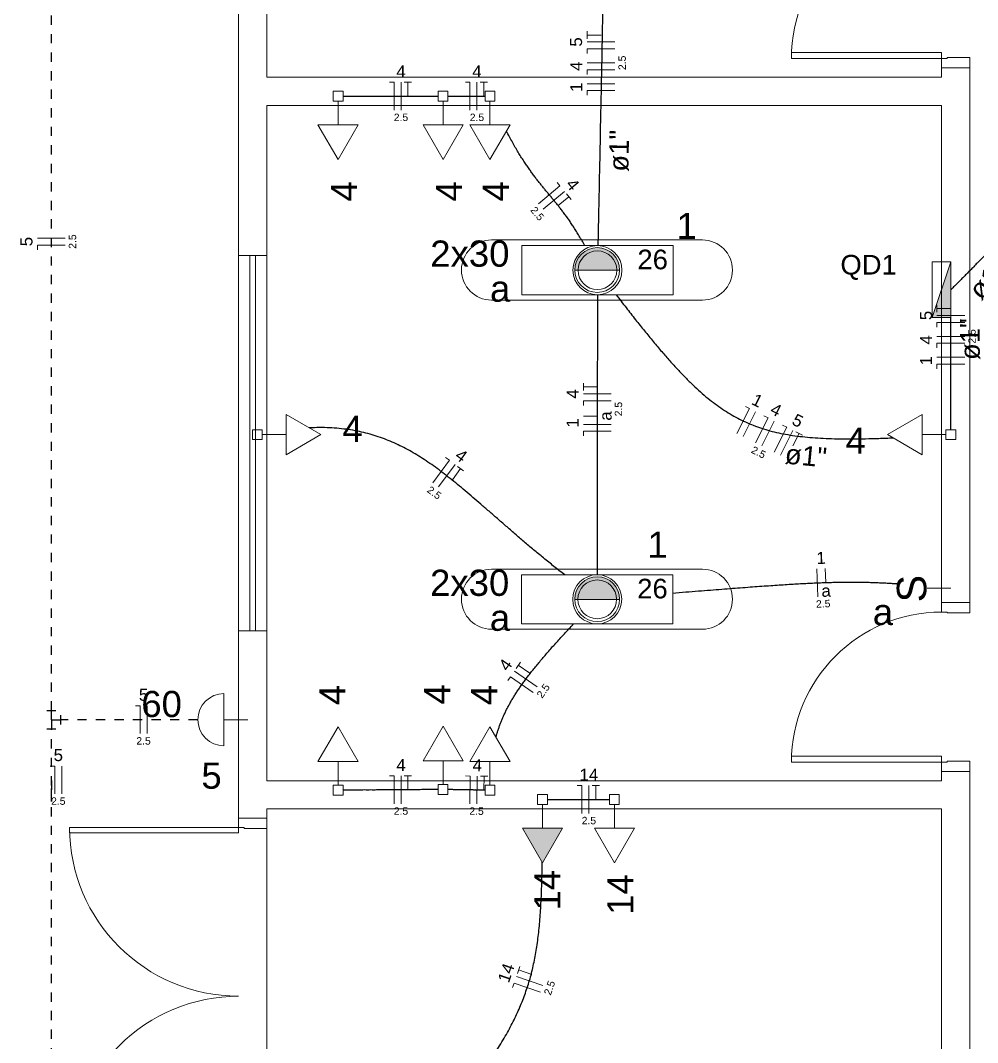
# Model space of a CAD drawing. Header units: millimetres. Extents: x 0 to 321, y -39 to 66.
# Drawn here: x 37.95 to 48.28, y 46.38 to 57.41 of the extents above; entities that cross this region are included whole.
import ezdxf

# ---------------------------------------------------------------- set-up
doc = ezdxf.new("R2010")
doc.units = ezdxf.units.MM
doc.header["$LTSCALE"] = 0.5
doc.header["$MEASUREMENT"] = 0
doc.linetypes.add('DOT2', pattern=[3.175, 0, -3.175])
for name, color, linetype, lineweight in [('Arquitetura', 8, 'Continuous', 5), ('EL-Condutos', 4, 'Continuous', 30), ('EL-Fios', 9, 'Continuous', 20), ('EL-Textos condutos', 7, 'Continuous', 20), ('EL-Textos fios', 7, 'Continuous', 20), ('EL-Textos pontos', 5, 'Continuous', 20), ('P-SIMBOL', 5, 'Continuous', 20)]:
    doc.layers.add(name, color=color, linetype=linetype, lineweight=lineweight)
doc.styles.add('Arial', font='arial.ttf')

msp = doc.modelspace()

# ---------------------------------------------------------------- hatches: boundary and pattern name
at = {"layer": 'Arquitetura', "linetype": 'Continuous'}
for points in [[(44.171, 54.956), (44.15, 54.955), (44.129, 54.952), (44.108, 54.948), (44.088, 54.941), (44.068, 54.933), (44.05, 54.924), (44.032, 54.912), (44.015, 54.899), (43.999, 54.885), (43.985, 54.869), (43.972, 54.853), (43.961, 54.835), (43.951, 54.816), (43.943, 54.797), (43.937, 54.776), (43.932, 54.756), (43.929, 54.735), (43.929, 54.714), (43.929, 54.713), (43.929, 54.713), (43.929, 54.713), (43.929, 54.713), (43.929, 54.713), (43.929, 54.713), (43.929, 54.713), (43.929, 54.713), (43.929, 54.713), (43.929, 54.713), (43.929, 54.713), (43.929, 54.713), (43.929, 54.713), (43.929, 54.713), (43.929, 54.713), (43.929, 54.713), (43.929, 54.713), (43.929, 54.713), (43.929, 54.713), (43.929, 54.713), (43.929, 54.713), (43.929, 54.713), (43.929, 54.713), (43.929, 54.713), (43.929, 54.713), (43.929, 54.713), (43.929, 54.713), (43.929, 54.713), (43.929, 54.713), (43.929, 54.713), (43.929, 54.713), (43.929, 54.713), (43.929, 54.713), (43.929, 54.713), (43.929, 54.713), (43.929, 54.713), (43.929, 54.713), (43.929, 54.713), (43.929, 54.713), (43.929, 54.713), (43.929, 54.713), (43.929, 54.713), (43.929, 54.713), (43.929, 54.713), (43.929, 54.713), (43.929, 54.713), (43.929, 54.713), (43.929, 54.713), (43.929, 54.713), (43.929, 54.713), (43.929, 54.713), (43.929, 54.713), (43.929, 54.713), (43.929, 54.713), (43.929, 54.713), (43.929, 54.713), (43.929, 54.713), (43.929, 54.713), (43.929, 54.713), (43.929, 54.713), (43.929, 54.713), (43.929, 54.713), (43.929, 54.713), (43.929, 54.713), (43.929, 54.713), (43.929, 54.713), (43.929, 54.713), (43.929, 54.713), (43.929, 54.713), (43.929, 54.713), (43.929, 54.713), (43.929, 54.713), (43.929, 54.713), (44.413, 54.712), (44.413, 54.713), (44.413, 54.713), (44.413, 54.713), (44.413, 54.713), (44.413, 54.713), (44.413, 54.713), (44.413, 54.713), (44.413, 54.713), (44.413, 54.713), (44.413, 54.713), (44.413, 54.713), (44.413, 54.713), (44.413, 54.713), (44.413, 54.713), (44.413, 54.713), (44.413, 54.713), (44.413, 54.713), (44.413, 54.713), (44.413, 54.713), (44.413, 54.713), (44.413, 54.713), (44.413, 54.713), (44.413, 54.713), (44.413, 54.713), (44.413, 54.713), (44.413, 54.713), (44.413, 54.713), (44.413, 54.713), (44.413, 54.713), (44.413, 54.713), (44.413, 54.713), (44.413, 54.713), (44.413, 54.713), (44.413, 54.713), (44.413, 54.713), (44.413, 54.713), (44.413, 54.713), (44.413, 54.713), (44.413, 54.713), (44.413, 54.713), (44.413, 54.713), (44.413, 54.713), (44.413, 54.713), (44.413, 54.713), (44.413, 54.713), (44.413, 54.713), (44.413, 54.713), (44.413, 54.713), (44.413, 54.713), (44.413, 54.713), (44.413, 54.713), (44.413, 54.713), (44.413, 54.713), (44.413, 54.713), (44.413, 54.713), (44.413, 54.713), (44.413, 54.713), (44.413, 54.713), (44.413, 54.713), (44.413, 54.713), (44.413, 54.713), (44.413, 54.713), (44.413, 54.713), (44.413, 54.713), (44.413, 54.713), (44.413, 54.713), (44.413, 54.713), (44.413, 54.713), (44.413, 54.713), (44.413, 54.713), (44.413, 54.713), (44.413, 54.713), (44.413, 54.713), (44.413, 54.714), (44.412, 54.735), (44.409, 54.756), (44.405, 54.776), (44.398, 54.797), (44.39, 54.816), (44.381, 54.835), (44.369, 54.853), (44.356, 54.869), (44.342, 54.885), (44.327, 54.899), (44.31, 54.912), (44.292, 54.924), (44.273, 54.933), (44.254, 54.941), (44.234, 54.948), (44.213, 54.952), (44.192, 54.955), (44.171, 54.956), (44.171, 54.956)], [(44.171, 51.403), (44.15, 51.402), (44.129, 51.399), (44.108, 51.395), (44.088, 51.389), (44.068, 51.38), (44.05, 51.371), (44.032, 51.359), (44.015, 51.346), (43.999, 51.332), (43.985, 51.317), (43.972, 51.3), (43.961, 51.282), (43.951, 51.263), (43.943, 51.244), (43.937, 51.224), (43.932, 51.203), (43.929, 51.182), (43.929, 51.161), (43.929, 51.16), (43.929, 51.16), (43.929, 51.16), (43.929, 51.16), (43.929, 51.16), (43.929, 51.16), (43.929, 51.16), (43.929, 51.16), (43.929, 51.16), (43.929, 51.16), (43.929, 51.16), (43.929, 51.16), (43.929, 51.16), (43.929, 51.16), (43.929, 51.16), (43.929, 51.16), (43.929, 51.16), (43.929, 51.16), (43.929, 51.16), (43.929, 51.16), (43.929, 51.16), (43.929, 51.16), (43.929, 51.16), (43.929, 51.16), (43.929, 51.16), (43.929, 51.16), (43.929, 51.16), (43.929, 51.16), (43.929, 51.16), (43.929, 51.16), (43.929, 51.16), (43.929, 51.16), (43.929, 51.16), (43.929, 51.16), (43.929, 51.16), (43.929, 51.16), (43.929, 51.16), (43.929, 51.16), (43.929, 51.16), (43.929, 51.16), (43.929, 51.16), (43.929, 51.16), (43.929, 51.16), (43.929, 51.16), (43.929, 51.16), (43.929, 51.16), (43.929, 51.16), (43.929, 51.16), (43.929, 51.16), (43.929, 51.16), (43.929, 51.16), (43.929, 51.16), (43.929, 51.16), (43.929, 51.16), (43.929, 51.16), (43.929, 51.16), (43.929, 51.16), (43.929, 51.16), (43.929, 51.16), (43.929, 51.16), (43.929, 51.16), (43.929, 51.16), (43.929, 51.16), (43.929, 51.16), (43.929, 51.16), (43.929, 51.16), (43.929, 51.16), (43.929, 51.16), (43.929, 51.16), (43.929, 51.16), (43.929, 51.16), (43.929, 51.16), (43.929, 51.16), (44.413, 51.159), (44.413, 51.16), (44.413, 51.16), (44.413, 51.16), (44.413, 51.16), (44.413, 51.16), (44.413, 51.16), (44.413, 51.16), (44.413, 51.16), (44.413, 51.16), (44.413, 51.16), (44.413, 51.16), (44.413, 51.16), (44.413, 51.16), (44.413, 51.16), (44.413, 51.16), (44.413, 51.16), (44.413, 51.16), (44.413, 51.16), (44.413, 51.16), (44.413, 51.16), (44.413, 51.16), (44.413, 51.16), (44.413, 51.16), (44.413, 51.16), (44.413, 51.16), (44.413, 51.16), (44.413, 51.16), (44.413, 51.16), (44.413, 51.16), (44.413, 51.16), (44.413, 51.16), (44.413, 51.16), (44.413, 51.16), (44.413, 51.16), (44.413, 51.16), (44.413, 51.16), (44.413, 51.16), (44.413, 51.16), (44.413, 51.16), (44.413, 51.16), (44.413, 51.16), (44.413, 51.16), (44.413, 51.16), (44.413, 51.16), (44.413, 51.16), (44.413, 51.16), (44.413, 51.16), (44.413, 51.16), (44.413, 51.16), (44.413, 51.16), (44.413, 51.16), (44.413, 51.16), (44.413, 51.16), (44.413, 51.16), (44.413, 51.16), (44.413, 51.16), (44.413, 51.16), (44.413, 51.16), (44.413, 51.16), (44.413, 51.16), (44.413, 51.16), (44.413, 51.16), (44.413, 51.16), (44.413, 51.16), (44.413, 51.16), (44.413, 51.16), (44.413, 51.16), (44.413, 51.16), (44.413, 51.16), (44.413, 51.16), (44.413, 51.16), (44.413, 51.16), (44.413, 51.16), (44.413, 51.161), (44.412, 51.182), (44.409, 51.203), (44.405, 51.224), (44.398, 51.244), (44.39, 51.263), (44.381, 51.282), (44.369, 51.3), (44.356, 51.317), (44.342, 51.332), (44.327, 51.346), (44.31, 51.359), (44.292, 51.371), (44.273, 51.38), (44.254, 51.389), (44.234, 51.395), (44.213, 51.399), (44.192, 51.402), (44.171, 51.403), (44.171, 51.403)]]:
    msp.add_hatch(color=256, dxfattribs=at).paths.add_polyline_path(points)
at = {"layer": 'P-SIMBOL', "linetype": 'Continuous'}
for points in [[(47.788, 54.2), (47.988, 54.2), (47.988, 54.802)], [(43.364, 48.691), (43.58, 48.316), (43.797, 48.691)]]:
    msp.add_hatch(color=256, dxfattribs=at).paths.add_polyline_path(points)

# ---------------------------------------------------------------- linework, layer by layer
at = {"layer": 'Arquitetura'}
for p, q in [((40.299, 63.274), (40.299, 48.797)), ((40.603, 60.236), (40.603, 56.794)), ((40.299, 57.309), (40.299, 57.231)), ((40.299, 57.309), (40.299, 57.231)), ((40.299, 57.231), (40.299, 57.176)), ((40.299, 57.231), (40.299, 57.176)), ((40.299, 57.176), (40.299, 57.133)), ((40.299, 57.176), (40.299, 57.133)), ((40.299, 57.133), (40.299, 57.107)), ((40.299, 57.133), (40.299, 57.107)), ((40.299, 57.107), (40.299, 57.099)), ((40.299, 57.107), (40.299, 57.099)), ((40.299, 57.099), (40.299, 55.68)), ((40.299, 57.099), (40.299, 55.68)), ((47.888, 56.897), (47.888, 56.794)), ((48.193, 56.897), (48.193, 51.124)), ((40.603, 56.794), (47.888, 56.794)), ((40.603, 56.49), (40.603, 49.2)), ((40.603, 56.49), (47.888, 56.49)), ((47.888, 56.49), (47.888, 51.125)), ((40.299, 55.376), (40.299, 54.364)), ((40.299, 55.376), (40.299, 54.364)), ((45.309, 55.038), (43.032, 55.038)), ((40.603, 54.87), (40.299, 54.87)), ((40.421, 50.82), (40.421, 54.872)), ((40.482, 50.82), (40.482, 54.872)), ((44.173, 54.712), (43.929, 54.712)), ((44.413, 54.712), (43.929, 54.712)), ((44.413, 54.712), (44.173, 54.712)), ((44.413, 54.712), (44.173, 54.712)), ((45.309, 54.39), (43.032, 54.39)), ((45.309, 51.485), (43.032, 51.485)), ((44.173, 51.159), (43.929, 51.159)), ((44.413, 51.159), (43.929, 51.159)), ((44.413, 51.159), (44.173, 51.159)), ((44.413, 51.159), (44.173, 51.159)), ((40.299, 50.82), (40.603, 50.82)), ((45.309, 50.837), (43.032, 50.837)), ((40.603, 49.2), (47.888, 49.2)), ((47.888, 49.303), (47.888, 49.2)), ((48.193, 49.303), (48.193, 36.853)), ((40.603, 48.9), (40.603, 48.797)), ((40.603, 48.9), (47.888, 48.9)), ((47.888, 48.9), (47.888, 34.826)), ((40.603, 44.949), (40.603, 48.797))]:
    msp.add_line(p, q, dxfattribs=at)
for points in [[(47.888, 56.996), (47.888, 57.06), (46.268, 57.06), (46.268, 56.996), (47.888, 56.996)], [(47.888, 56.897), (48.193, 56.897), (48.193, 57.009), (47.949, 57.009), (47.949, 56.996), (47.888, 56.996), (47.888, 56.897)], [(48.193, 51.014), (48.193, 51.125), (47.888, 51.125), (47.888, 51.022), (47.949, 51.022), (47.949, 51.014), (48.193, 51.014)], [(47.888, 49.401), (47.888, 49.466), (46.268, 49.466), (46.268, 49.401), (47.888, 49.401)], [(47.888, 49.303), (48.193, 49.303), (48.193, 49.414), (47.949, 49.414), (47.949, 49.401), (47.888, 49.401), (47.888, 49.303)], [(40.298, 48.699), (40.298, 48.797), (40.603, 48.797), (40.603, 48.686), (40.359, 48.686), (40.359, 48.699), (40.298, 48.699)]]:
    msp.add_lwpolyline(points, dxfattribs=at)
msp.add_lwpolyline([(38.476, 48.699), (40.298, 48.699), (40.298, 48.638), (38.476, 48.638), (38.476, 48.699)], close=True, dxfattribs=at)
for centre, radius, start, end in [((47.888, 56.996), 1.621, 90, 180), ((43.03, 54.714), 0.324, 90, 180), ((44.171, 54.714), 0.242, 90, 180), ((44.171, 54.714), 0.242, 0, 90), ((45.307, 54.714), 0.324, 0.0027, 90), ((43.03, 54.714), 0.324, 180, 270), ((44.171, 54.714), 0.242, 180, 270), ((44.171, 54.714), 0.242, 270, 0), ((45.307, 54.714), 0.324, 270.005, 0.0027), ((43.03, 51.161), 0.324, 90, 180), ((45.307, 51.161), 0.324, 0.0027, 90), ((44.171, 51.161), 0.242, 90, 180), ((44.171, 51.161), 0.242, 0, 90), ((43.03, 51.161), 0.324, 180, 270), ((44.171, 51.161), 0.242, 180, 270), ((44.171, 51.161), 0.242, 270, 0), ((45.307, 51.161), 0.324, 270.005, 0.0027), ((47.888, 49.401), 1.621, 90, 180), ((40.298, 48.699), 1.822, 180, 270), ((40.298, 45.054), 1.822, 89.9999, 180)]:
    msp.add_arc(centre, radius, start, end, dxfattribs=at)
at = {"layer": 'EL-Condutos', "linetype": 'Continuous'}
for p, q in [((38.229, 49.961), (38.329, 49.961)), ((38.279, 49.861), (38.279, 49.961)), ((38.379, 49.91), (38.379, 49.81)), ((38.229, 49.761), (38.329, 49.761)), ((38.279, 49.861), (38.279, 49.761)), ((38.279, 49.861), (38.379, 49.861))]:
    msp.add_line(p, q, dxfattribs=at)
at = {"layer": 'EL-Condutos', "linetype": 'DOT2', "ltscale": 0.05}
for points in [[(38.279, 49.961), (38.279, 50.163), (38.279, 50.392), (38.279, 50.646), (38.279, 50.923), (38.279, 51.221), (38.279, 51.538), (38.279, 51.873), (38.279, 52.223), (38.279, 52.586), (38.279, 52.962), (38.279, 53.347), (38.279, 53.739), (38.279, 54.138), (38.279, 54.541), (38.279, 54.946), (38.279, 55.351), (38.279, 55.754), (38.279, 56.155), (38.279, 56.549), (38.279, 56.936), (38.279, 57.314), (38.279, 57.681), (38.279, 58.035), (38.279, 58.374), (38.279, 58.697), (38.279, 59), (38.279, 59.283), (38.279, 59.544), (38.279, 59.78), (38.279, 59.99)], [(38.279, 43.817), (38.279, 44.683), (38.279, 45.454), (38.279, 46.135), (38.279, 46.732), (38.279, 47.249), (38.279, 47.692), (38.279, 48.066), (38.279, 48.376), (38.279, 48.628), (38.279, 48.827), (38.279, 48.979), (38.279, 49.087), (38.279, 49.159), (38.279, 49.198), (38.279, 49.21), (38.279, 49.201), (38.279, 49.176), (38.279, 49.14), (38.279, 49.098), (38.279, 49.055), (38.279, 49.017), (38.279, 48.99), (38.279, 48.977), (38.279, 48.985), (38.279, 49.019), (38.279, 49.084), (38.279, 49.186), (38.279, 49.329), (38.279, 49.519), (38.279, 49.761)], [(39.86, 49.861), (39.805, 49.861), (39.752, 49.861), (39.702, 49.861), (39.654, 49.861), (39.608, 49.861), (39.563, 49.861), (39.52, 49.861), (39.477, 49.861), (39.436, 49.861), (39.395, 49.861), (39.355, 49.861), (39.315, 49.861), (39.275, 49.861), (39.235, 49.861), (39.194, 49.861), (39.153, 49.861), (39.111, 49.861), (39.067, 49.861), (39.023, 49.861), (38.976, 49.861), (38.928, 49.861), (38.878, 49.861), (38.826, 49.861), (38.771, 49.861), (38.714, 49.861), (38.654, 49.861), (38.59, 49.861), (38.523, 49.861), (38.453, 49.861), (38.379, 49.861)]]:
    msp.add_spline(points, degree=3, dxfattribs=at)
at = {"layer": 'EL-Condutos', "linetype": 'Continuous'}
for points in [[(44.245, 58.247), (44.242, 58.096), (44.239, 57.954), (44.236, 57.82), (44.233, 57.693), (44.231, 57.573), (44.229, 57.459), (44.226, 57.351), (44.224, 57.248), (44.222, 57.149), (44.22, 57.054), (44.219, 56.962), (44.217, 56.872), (44.215, 56.785), (44.213, 56.698), (44.212, 56.612), (44.21, 56.527), (44.208, 56.44), (44.206, 56.353), (44.204, 56.263), (44.203, 56.171), (44.201, 56.076), (44.199, 55.977), (44.197, 55.874), (44.194, 55.766), (44.192, 55.652), (44.19, 55.532), (44.187, 55.405), (44.184, 55.271), (44.181, 55.129), (44.178, 54.978)], [(41.427, 56.59), (41.475, 56.59), (41.521, 56.59), (41.563, 56.59), (41.603, 56.59), (41.641, 56.59), (41.677, 56.59), (41.711, 56.59), (41.743, 56.59), (41.774, 56.59), (41.804, 56.59), (41.832, 56.59), (41.86, 56.59), (41.887, 56.59), (41.914, 56.59), (41.94, 56.59), (41.967, 56.59), (41.994, 56.59), (42.021, 56.59), (42.049, 56.59), (42.077, 56.59), (42.107, 56.59), (42.138, 56.59), (42.17, 56.59), (42.204, 56.59), (42.24, 56.59), (42.278, 56.59), (42.318, 56.59), (42.36, 56.59), (42.406, 56.59), (42.454, 56.59)], [(42.56, 56.59), (42.578, 56.59), (42.595, 56.59), (42.611, 56.59), (42.627, 56.59), (42.641, 56.59), (42.655, 56.59), (42.668, 56.59), (42.681, 56.59), (42.693, 56.59), (42.705, 56.59), (42.716, 56.59), (42.727, 56.59), (42.738, 56.59), (42.749, 56.59), (42.76, 56.59), (42.771, 56.59), (42.782, 56.59), (42.793, 56.59), (42.804, 56.59), (42.815, 56.59), (42.827, 56.59), (42.839, 56.59), (42.852, 56.59), (42.865, 56.59), (42.879, 56.59), (42.893, 56.59), (42.909, 56.59), (42.925, 56.59), (42.942, 56.59), (42.96, 56.59)], [(44.038, 54.976), (44.007, 55.03), (43.977, 55.081), (43.948, 55.129), (43.919, 55.175), (43.891, 55.217), (43.863, 55.258), (43.835, 55.296), (43.808, 55.333), (43.781, 55.368), (43.755, 55.402), (43.728, 55.435), (43.702, 55.467), (43.676, 55.499), (43.65, 55.53), (43.623, 55.562), (43.597, 55.594), (43.571, 55.626), (43.544, 55.66), (43.517, 55.694), (43.49, 55.729), (43.463, 55.767), (43.435, 55.806), (43.406, 55.847), (43.378, 55.89), (43.348, 55.936), (43.318, 55.985), (43.287, 56.037), (43.256, 56.092), (43.224, 56.151), (43.191, 56.214)], [(49.145, 55.82), (49.105, 55.764), (49.065, 55.709), (49.025, 55.656), (48.986, 55.604), (48.947, 55.554), (48.908, 55.504), (48.869, 55.456), (48.831, 55.408), (48.793, 55.362), (48.755, 55.316), (48.717, 55.271), (48.679, 55.228), (48.642, 55.184), (48.604, 55.142), (48.567, 55.1), (48.529, 55.058), (48.491, 55.018), (48.454, 54.977), (48.416, 54.937), (48.378, 54.897), (48.34, 54.857), (48.302, 54.818), (48.263, 54.779), (48.225, 54.739), (48.186, 54.7), (48.147, 54.661), (48.108, 54.621), (48.068, 54.581), (48.028, 54.541), (47.988, 54.501)], [(44.173, 54.448), (44.173, 54.309), (44.173, 54.177), (44.173, 54.054), (44.173, 53.936), (44.173, 53.826), (44.172, 53.72), (44.172, 53.62), (44.172, 53.525), (44.172, 53.433), (44.172, 53.345), (44.172, 53.26), (44.172, 53.177), (44.172, 53.096), (44.172, 53.015), (44.172, 52.936), (44.172, 52.856), (44.172, 52.776), (44.172, 52.695), (44.172, 52.612), (44.172, 52.526), (44.172, 52.438), (44.172, 52.347), (44.172, 52.251), (44.172, 52.151), (44.171, 52.046), (44.171, 51.935), (44.171, 51.818), (44.171, 51.694), (44.171, 51.563), (44.171, 51.424)], [(44.375, 54.447), (44.482, 54.309), (44.584, 54.178), (44.682, 54.056), (44.776, 53.941), (44.867, 53.833), (44.955, 53.733), (45.04, 53.639), (45.123, 53.553), (45.205, 53.472), (45.285, 53.398), (45.365, 53.33), (45.445, 53.268), (45.525, 53.212), (45.606, 53.161), (45.687, 53.115), (45.771, 53.074), (45.856, 53.038), (45.944, 53.007), (46.035, 52.979), (46.13, 52.956), (46.228, 52.937), (46.331, 52.922), (46.439, 52.91), (46.552, 52.901), (46.67, 52.895), (46.795, 52.892), (46.926, 52.891), (47.065, 52.893), (47.211, 52.897), (47.365, 52.903)], [(47.988, 52.99), (47.988, 53.051), (47.988, 53.108), (47.988, 53.162), (47.988, 53.213), (47.988, 53.261), (47.988, 53.307), (47.988, 53.351), (47.988, 53.393), (47.988, 53.433), (47.988, 53.471), (47.988, 53.508), (47.988, 53.544), (47.988, 53.579), (47.988, 53.612), (47.988, 53.646), (47.988, 53.678), (47.988, 53.711), (47.988, 53.743), (47.988, 53.776), (47.988, 53.809), (47.988, 53.842), (47.988, 53.876), (47.988, 53.912), (47.988, 53.948), (47.988, 53.985), (47.988, 54.025), (47.988, 54.066), (47.988, 54.108), (47.988, 54.153), (47.988, 54.201)], [(43.82, 51.423), (43.704, 51.515), (43.592, 51.606), (43.484, 51.695), (43.381, 51.782), (43.282, 51.868), (43.186, 51.951), (43.093, 52.032), (43.003, 52.11), (42.915, 52.186), (42.83, 52.26), (42.746, 52.331), (42.664, 52.399), (42.583, 52.464), (42.503, 52.526), (42.424, 52.585), (42.344, 52.641), (42.264, 52.693), (42.184, 52.742), (42.103, 52.787), (42.021, 52.828), (41.937, 52.866), (41.852, 52.899), (41.764, 52.929), (41.674, 52.954), (41.581, 52.975), (41.485, 52.992), (41.385, 53.003), (41.281, 53.011), (41.174, 53.013), (41.062, 53.01)], [(44.985, 51.227), (45.127, 51.239), (45.263, 51.25), (45.392, 51.26), (45.515, 51.27), (45.631, 51.279), (45.742, 51.287), (45.848, 51.295), (45.949, 51.302), (46.044, 51.309), (46.135, 51.315), (46.222, 51.321), (46.305, 51.326), (46.383, 51.33), (46.459, 51.334), (46.531, 51.337), (46.6, 51.34), (46.667, 51.342), (46.731, 51.344), (46.793, 51.345), (46.853, 51.346), (46.911, 51.346), (46.969, 51.346), (47.025, 51.346), (47.08, 51.344), (47.135, 51.343), (47.19, 51.341), (47.245, 51.338), (47.3, 51.336), (47.356, 51.332), (47.413, 51.329)], [(43.079, 49.671), (43.088, 49.707), (43.099, 49.742), (43.111, 49.777), (43.123, 49.813), (43.137, 49.848), (43.152, 49.883), (43.168, 49.918), (43.184, 49.953), (43.202, 49.989), (43.222, 50.024), (43.242, 50.061), (43.264, 50.097), (43.287, 50.134), (43.311, 50.172), (43.337, 50.21), (43.364, 50.249), (43.393, 50.288), (43.423, 50.328), (43.455, 50.369), (43.488, 50.411), (43.523, 50.454), (43.56, 50.498), (43.598, 50.543), (43.638, 50.589), (43.679, 50.637), (43.723, 50.685), (43.768, 50.735), (43.816, 50.787), (43.865, 50.84), (43.916, 50.894)], [(42.454, 49.107), (42.406, 49.106), (42.36, 49.106), (42.318, 49.106), (42.278, 49.106), (42.24, 49.105), (42.204, 49.105), (42.17, 49.105), (42.138, 49.105), (42.107, 49.105), (42.077, 49.104), (42.049, 49.104), (42.021, 49.104), (41.994, 49.104), (41.967, 49.104), (41.94, 49.103), (41.914, 49.103), (41.887, 49.103), (41.86, 49.103), (41.832, 49.103), (41.804, 49.103), (41.774, 49.102), (41.743, 49.102), (41.711, 49.102), (41.677, 49.102), (41.641, 49.102), (41.603, 49.101), (41.563, 49.101), (41.521, 49.101), (41.475, 49.101), (41.427, 49.1)], [(42.96, 49.101), (42.942, 49.101), (42.925, 49.101), (42.909, 49.101), (42.893, 49.102), (42.879, 49.102), (42.865, 49.102), (42.852, 49.102), (42.839, 49.102), (42.827, 49.103), (42.815, 49.103), (42.804, 49.103), (42.793, 49.103), (42.782, 49.103), (42.771, 49.103), (42.76, 49.103), (42.749, 49.104), (42.738, 49.104), (42.727, 49.104), (42.716, 49.104), (42.705, 49.104), (42.693, 49.104), (42.681, 49.105), (42.668, 49.105), (42.655, 49.105), (42.641, 49.105), (42.627, 49.105), (42.611, 49.106), (42.595, 49.106), (42.578, 49.106), (42.56, 49.106)], [(43.633, 49), (43.664, 49), (43.693, 49), (43.721, 49), (43.747, 49), (43.771, 49), (43.795, 49), (43.817, 49), (43.838, 49), (43.858, 49), (43.878, 49), (43.897, 49), (43.915, 49), (43.933, 49), (43.951, 49), (43.968, 49), (43.986, 49), (44.003, 49), (44.021, 49), (44.04, 49), (44.058, 49), (44.078, 49), (44.098, 49), (44.119, 49), (44.142, 49), (44.165, 49), (44.189, 49), (44.215, 49), (44.243, 49), (44.272, 49), (44.303, 49)], [(42.627, 45.643), (42.706, 45.748), (42.781, 45.849), (42.852, 45.945), (42.918, 46.039), (42.98, 46.129), (43.038, 46.216), (43.092, 46.301), (43.143, 46.384), (43.19, 46.465), (43.233, 46.544), (43.273, 46.622), (43.31, 46.699), (43.344, 46.776), (43.374, 46.853), (43.402, 46.93), (43.428, 47.007), (43.451, 47.085), (43.471, 47.164), (43.489, 47.245), (43.505, 47.327), (43.519, 47.411), (43.531, 47.498), (43.542, 47.588), (43.551, 47.681), (43.558, 47.777), (43.564, 47.878), (43.569, 47.982), (43.573, 48.09), (43.575, 48.204), (43.577, 48.322)]]:
    msp.add_spline(points, degree=3, dxfattribs=at)
at = {"layer": 'EL-Fios'}
for p, q in [((44.062, 57.21), (44.062, 57.29)), ((44.212, 57.25), (44.062, 57.25)), ((44.361, 57.175), (44.062, 57.175)), ((44.361, 57.1), (44.062, 57.1)), ((44.062, 57.05), (44.062, 57.1)), ((44.361, 56.95), (44.062, 56.95)), ((44.361, 56.875), (44.062, 56.875)), ((44.062, 56.825), (44.062, 56.875)), ((41.928, 56.74), (41.978, 56.74)), ((41.978, 56.44), (41.978, 56.74)), ((42.053, 56.44), (42.053, 56.74)), ((42.088, 56.74), (42.168, 56.74)), ((42.128, 56.59), (42.128, 56.74)), ((42.748, 56.74), (42.797, 56.74)), ((42.797, 56.44), (42.797, 56.74)), ((42.873, 56.44), (42.873, 56.74)), ((42.907, 56.74), (42.987, 56.74)), ((42.947, 56.59), (42.947, 56.74)), ((44.361, 56.725), (44.062, 56.725)), ((44.361, 56.65), (44.062, 56.65)), ((44.062, 56.6), (44.062, 56.65)), ((43.538, 55.43), (43.769, 55.621)), ((43.737, 55.66), (43.769, 55.621)), ((43.586, 55.372), (43.817, 55.563)), ((43.749, 55.41), (43.865, 55.505)), ((43.839, 55.536), (43.89, 55.474)), ((38.429, 55.058), (38.129, 55.058)), ((38.429, 54.983), (38.129, 54.983)), ((38.129, 54.933), (38.129, 54.983)), ((47.838, 54.258), (47.838, 54.338)), ((47.988, 54.298), (47.838, 54.298)), ((48.138, 54.223), (47.838, 54.223)), ((48.138, 54.148), (47.838, 54.148)), ((47.838, 54.098), (47.838, 54.148)), ((48.138, 53.998), (47.838, 53.998)), ((48.138, 53.923), (47.838, 53.923)), ((47.838, 53.873), (47.838, 53.923)), ((48.138, 53.773), (47.838, 53.773)), ((48.138, 53.698), (47.838, 53.698)), ((47.838, 53.648), (47.838, 53.698)), ((44.022, 53.412), (44.022, 53.492)), ((44.172, 53.452), (44.022, 53.452)), ((44.322, 53.377), (44.022, 53.377)), ((44.322, 53.302), (44.022, 53.302)), ((44.022, 53.252), (44.022, 53.302)), ((45.679, 52.951), (45.814, 53.219)), ((45.746, 52.917), (45.881, 53.185)), ((45.77, 53.242), (45.814, 53.219)), ((44.172, 53.138), (44.022, 53.138)), ((45.881, 52.85), (46.015, 53.118)), ((45.948, 52.816), (46.082, 53.084)), ((45.971, 53.141), (46.015, 53.118)), ((44.322, 53.048), (44.022, 53.048)), ((44.322, 52.973), (44.022, 52.973)), ((44.022, 52.923), (44.022, 52.973)), ((46.082, 52.749), (46.216, 53.017)), ((46.149, 52.715), (46.283, 52.983)), ((46.172, 53.039), (46.216, 53.017)), ((46.315, 52.968), (46.386, 52.932)), ((46.283, 52.816), (46.35, 52.95)), ((42.398, 52.418), (42.575, 52.66)), ((42.535, 52.689), (42.575, 52.66)), ((42.458, 52.374), (42.636, 52.615)), ((42.608, 52.45), (42.696, 52.571)), ((42.664, 52.595), (42.729, 52.547)), ((46.554, 51.188), (46.541, 51.488)), ((46.637, 51.342), (46.63, 51.492)), ((43.297, 50.415), (43.342, 50.481)), ((43.443, 50.363), (43.319, 50.448)), ((43.206, 50.283), (43.234, 50.325)), ((43.481, 50.155), (43.234, 50.325)), ((43.524, 50.216), (43.277, 50.386)), ((39.187, 50.011), (39.237, 50.011)), ((39.237, 49.711), (39.237, 50.011)), ((39.312, 49.711), (39.312, 50.011)), ((38.266, 49.36), (38.316, 49.36)), ((38.316, 49.06), (38.316, 49.36)), ((38.391, 49.06), (38.391, 49.36)), ((41.928, 49.254), (41.978, 49.254)), ((41.978, 48.953), (41.978, 49.254)), ((42.053, 48.953), (42.053, 49.254)), ((42.088, 49.254), (42.168, 49.254)), ((42.128, 49.103), (42.128, 49.254)), ((42.75, 49.254), (42.8, 49.253)), ((42.795, 48.953), (42.8, 49.253)), ((42.87, 48.952), (42.875, 49.252)), ((42.91, 49.251), (42.99, 49.25)), ((42.947, 49.101), (42.95, 49.251)), ((43.956, 49.15), (44.006, 49.15)), ((44.006, 48.85), (44.006, 49.15)), ((44.081, 48.85), (44.081, 49.15)), ((44.116, 49.15), (44.196, 49.15)), ((44.156, 49), (44.156, 49.15)), ((43.31, 47.123), (43.337, 47.198)), ((43.465, 47.112), (43.323, 47.16)), ((43.258, 46.971), (43.275, 47.019)), ((43.558, 46.921), (43.275, 47.019)), ((43.583, 46.992), (43.299, 47.09))]:
    msp.add_line(p, q, dxfattribs=at)
at = {"layer": 'P-SIMBOL'}
for p, q in [((41.321, 56.643), (41.427, 56.643)), ((41.321, 56.537), (41.321, 56.643)), ((41.427, 56.643), (41.427, 56.537)), ((42.454, 56.643), (42.56, 56.643)), ((42.454, 56.537), (42.454, 56.643)), ((42.56, 56.643), (42.56, 56.537)), ((42.96, 56.643), (43.066, 56.643)), ((42.96, 56.537), (42.96, 56.643)), ((43.066, 56.643), (43.066, 56.537)), ((41.427, 56.537), (41.321, 56.537)), ((41.374, 56.281), (41.374, 56.537)), ((42.56, 56.537), (42.454, 56.537)), ((42.507, 56.281), (42.507, 56.537)), ((43.066, 56.537), (42.96, 56.537)), ((43.013, 56.281), (43.013, 56.537)), ((41.374, 55.906), (41.157, 56.281)), ((41.157, 56.281), (41.59, 56.281)), ((41.59, 56.281), (41.374, 55.906)), ((42.507, 55.906), (42.291, 56.281)), ((42.291, 56.281), (42.724, 56.281)), ((42.724, 56.281), (42.507, 55.906)), ((43.013, 55.906), (42.797, 56.281)), ((42.797, 56.281), (43.23, 56.281)), ((43.23, 56.281), (43.013, 55.906)), ((43.357, 54.447), (43.357, 54.977)), ((44.989, 54.977), (43.357, 54.977)), ((44.989, 54.447), (44.989, 54.977)), ((47.788, 54.2), (47.788, 54.802)), ((47.788, 54.802), (47.988, 54.802)), ((47.788, 54.2), (47.988, 54.802)), ((47.988, 54.2), (47.988, 54.802)), ((44.989, 54.447), (43.357, 54.447)), ((47.788, 54.2), (47.988, 54.2)), ((40.812, 53.154), (41.187, 52.937)), ((40.812, 52.721), (40.812, 53.154)), ((47.304, 52.937), (47.679, 53.154)), ((47.679, 53.154), (47.679, 52.721)), ((40.45, 52.884), (40.45, 52.99)), ((40.45, 52.99), (40.556, 52.99)), ((40.556, 52.99), (40.556, 52.884)), ((47.935, 52.884), (47.935, 52.99)), ((47.935, 52.99), (48.041, 52.99)), ((48.041, 52.99), (48.041, 52.884)), ((40.556, 52.884), (40.45, 52.884)), ((40.812, 52.937), (40.556, 52.937)), ((41.187, 52.937), (40.812, 52.721)), ((47.679, 52.721), (47.304, 52.937)), ((47.679, 52.937), (47.935, 52.937)), ((48.041, 52.884), (47.935, 52.884)), ((43.355, 50.895), (43.355, 51.425)), ((44.987, 51.425), (43.355, 51.425)), ((44.987, 50.895), (44.987, 51.425)), ((47.731, 51.28), (47.988, 51.28)), ((44.987, 50.895), (43.355, 50.895)), ((40.142, 49.578), (40.142, 50.143)), ((40.142, 49.861), (40.399, 49.861)), ((41.157, 49.409), (41.374, 49.784)), ((41.374, 49.784), (41.59, 49.409)), ((42.291, 49.416), (42.507, 49.791)), ((42.507, 49.791), (42.724, 49.416)), ((42.797, 49.409), (43.013, 49.784)), ((43.013, 49.784), (43.23, 49.409)), ((41.59, 49.409), (41.157, 49.409)), ((41.374, 49.409), (41.374, 49.153)), ((42.724, 49.416), (42.291, 49.416)), ((42.507, 49.416), (42.507, 49.16)), ((43.23, 49.409), (42.797, 49.409)), ((43.013, 49.409), (43.013, 49.153)), ((41.321, 49.153), (41.427, 49.153)), ((41.321, 49.047), (41.321, 49.153)), ((41.427, 49.153), (41.427, 49.047)), ((42.454, 49.16), (42.56, 49.16)), ((42.454, 49.054), (42.454, 49.16)), ((42.56, 49.16), (42.56, 49.054)), ((42.96, 49.153), (43.066, 49.153)), ((42.96, 49.047), (42.96, 49.153)), ((43.066, 49.153), (43.066, 49.047)), ((41.427, 49.047), (41.321, 49.047)), ((42.56, 49.054), (42.454, 49.054)), ((43.066, 49.047), (42.96, 49.047)), ((43.527, 49.053), (43.633, 49.053)), ((43.527, 48.947), (43.527, 49.053)), ((43.633, 49.053), (43.633, 48.947)), ((44.303, 49.053), (44.409, 49.053)), ((44.303, 48.947), (44.303, 49.053)), ((44.409, 49.053), (44.409, 48.947)), ((43.633, 48.947), (43.527, 48.947)), ((43.58, 48.691), (43.58, 48.947)), ((44.409, 48.947), (44.303, 48.947)), ((44.356, 48.691), (44.356, 48.947)), ((43.58, 48.316), (43.364, 48.691)), ((43.364, 48.691), (43.797, 48.691)), ((43.797, 48.691), (43.58, 48.316)), ((44.356, 48.316), (44.14, 48.691)), ((44.14, 48.691), (44.573, 48.691)), ((44.573, 48.691), (44.356, 48.316))]:
    msp.add_line(p, q, dxfattribs=at)
for centre, radius in [((44.173, 54.712), 0.265), ((44.173, 54.712), 0.209), ((44.171, 51.16), 0.265), ((44.171, 51.16), 0.209)]:
    msp.add_circle(centre, radius, dxfattribs=at)
msp.add_arc((40.142, 49.861), 0.282, 90, 270, dxfattribs=at)

# ---------------------------------------------------------------- texts
at = {"layer": 'EL-Textos condutos', "char_height": 0.2118, "attachment_point": 8, "line_spacing_factor": 0.798, "style": 'Arial'}
for s, insert, width, rotation in [('ø1"', (44.517, 55.999), 0.76248, 88.8371), ('ø1 1/4"', (48.642, 54.715), 1.77912, 46.5872), ('ø1"', (48.306, 53.968), 0.76248, 90.0002), ('ø1"', (46.413, 52.599), 0.76248, 354.4824)]:
    msp.add_mtext(s, dxfattribs=dict(at, insert=insert, width=width, rotation=rotation))
at = {"layer": 'EL-Textos fios', "attachment_point": 8, "line_spacing_factor": 0.798, "style": 'Arial'}
for s, insert, char_height, width, rotation in [('5', (44.009, 57.175), 0.13, 0.156, 90.0002), ('4', (44.009, 56.913), 0.13, 0.156, 90.0002), ('2.5', (44.481, 56.95), 0.08, 0.288, 90.0002), ('1', (44.009, 56.688), 0.13, 0.156, 90.0002), ('4', (43.857, 55.596), 0.13, 0.156, 309.5347), ('2.5', (43.493, 55.297), 0.08, 0.288, 309.5347), ('5', (38.077, 55.021), 0.13, 0.156, 90.0002), ('2.5', (38.548, 55.021), 0.08, 0.288, 90.0002), ('5', (47.786, 54.223), 0.13, 0.156, 90.0002), ('2.5', (48.257, 53.998), 0.08, 0.288, 90.0002), ('4', (47.786, 53.96), 0.13, 0.156, 90.0002), ('1', (47.786, 53.735), 0.13, 0.156, 90.0002), ('4', (43.97, 53.377), 0.13, 0.156, 90.0002), ('2.5', (44.441, 53.213), 0.08, 0.288, 90.0002), ('1', (45.871, 53.248), 0.13, 0.156, 333.3297), ('a', (44.328, 53.138), 0.13, 0.156, 90.0002), ('4', (46.072, 53.147), 0.13, 0.156, 333.3297), ('1', (43.97, 53.063), 0.13, 0.156, 90.0002), ('5', (46.306, 53.029), 0.13, 0.156, 333.3297), ('4', (42.666, 52.658), 0.13, 0.156, 323.6982), ('2.5', (45.894, 52.71), 0.08, 0.288, 333.3297), ('2.5', (42.388, 52.277), 0.08, 0.288, 323.6982), ('1', (46.59, 51.542), 0.13, 0.156, 2.5726), ('a', (46.644, 51.186), 0.13, 0.156, 2.5726), ('2.5', (46.612, 51.071), 0.08, 0.288, 2.5726), ('4', (43.234, 50.416), 0.13, 0.156, 55.4451), ('2.5', (43.622, 50.149), 0.08, 0.288, 55.4451), ('4', (42.876, 49.304), 0.13, 0.156, 359.2044), ('2.5', (42.868, 48.833), 0.08, 0.288, 359.2044), ('14', (43.249, 47.107), 0.13, 0.312, 70.9837), ('2.5', (43.695, 46.953), 0.08, 0.288, 70.9837)]:
    msp.add_mtext(s, dxfattribs=dict(at, insert=insert, char_height=char_height, width=width, rotation=rotation))
for s, insert, char_height, width in [('4', (42.053, 56.792), 0.13, 0.156), ('4', (42.873, 56.792), 0.13, 0.156), ('2.5', (42.053, 56.321), 0.08, 0.288), ('2.5', (42.873, 56.321), 0.08, 0.288), ('5', (39.274, 50.063), 0.13, 0.156), ('2.5', (39.274, 49.591), 0.08, 0.288), ('5', (38.354, 49.412), 0.13, 0.156), ('4', (42.053, 49.306), 0.13, 0.156), ('14', (44.081, 49.202), 0.13, 0.312), ('2.5', (38.354, 48.941), 0.08, 0.288), ('2.5', (42.053, 48.834), 0.08, 0.288), ('2.5', (44.081, 48.731), 0.08, 0.288)]:
    msp.add_mtext(s, dxfattribs=dict(at, insert=insert, char_height=char_height, width=width))
at = {"layer": 'EL-Textos pontos', "attachment_point": 8, "rotation": 90.0002, "line_spacing_factor": 0.798, "style": 'Arial'}
for s, insert, char_height, width in [('4', (41.579, 55.563), 0.282, 0.33888), ('4', (42.712, 55.563), 0.282, 0.33888), ('4', (43.218, 55.563), 0.282, 0.33888), ('4', (41.452, 50.127), 0.282, 0.33888), ('4', (42.585, 50.134), 0.282, 0.33888), ('4', (43.091, 50.127), 0.282, 0.33888), ('14', (43.773, 48.02), 0.2824, 0.67776), ('14', (44.561, 47.973), 0.2824, 0.67776)]:
    msp.add_mtext(s, dxfattribs=dict(at, insert=insert, char_height=char_height, width=width))
at = {"layer": 'EL-Textos pontos', "line_spacing_factor": 0.798, "style": 'Arial'}
for s, insert, char_height, width, attachment_point in [('1', (45.247, 55.049), 0.282, 0.33888, 9), ('2x30', (43.224, 54.746), 0.2824, 1.35552, 9), ('QD1', (46.796, 54.607), 0.2118, 0.76248, 7), ('a', (43.233, 54.368), 0.282, 0.33888, 9), ('4', (41.53, 52.859), 0.282, 0.33888, 8), ('4', (46.961, 52.732), 0.282, 0.33888, 8), ('1', (44.931, 51.608), 0.282, 0.33888, 9), ('2x30', (43.222, 51.193), 0.2824, 1.35552, 9), ('a', (47.255, 50.878), 0.282, 0.33888, 8), ('a', (43.231, 50.816), 0.282, 0.33888, 9), ('60', (39.469, 49.885), 0.2824, 0.67776, 8), ('5', (40.008, 49.112), 0.282, 0.33888, 8)]:
    msp.add_mtext(s, dxfattribs=dict(at, insert=insert, char_height=char_height, width=width, attachment_point=attachment_point))
at = {"layer": 'P-SIMBOL', "char_height": 0.2118, "width": 0.50832, "attachment_point": 9, "line_spacing_factor": 0.798, "style": 'Arial'}
for insert in [(44.934, 54.719), (44.932, 51.167)]:
    msp.add_mtext('26', dxfattribs=dict(at, insert=insert))
at = {"layer": 'P-SIMBOL', "insert": (47.728, 51.127), "char_height": 0.318, "width": 0.38124, "attachment_point": 7, "rotation": 90.0002, "line_spacing_factor": 0.798, "style": 'Arial'}
msp.add_mtext('S', dxfattribs=at)

doc.saveas('drawing.dxf')
